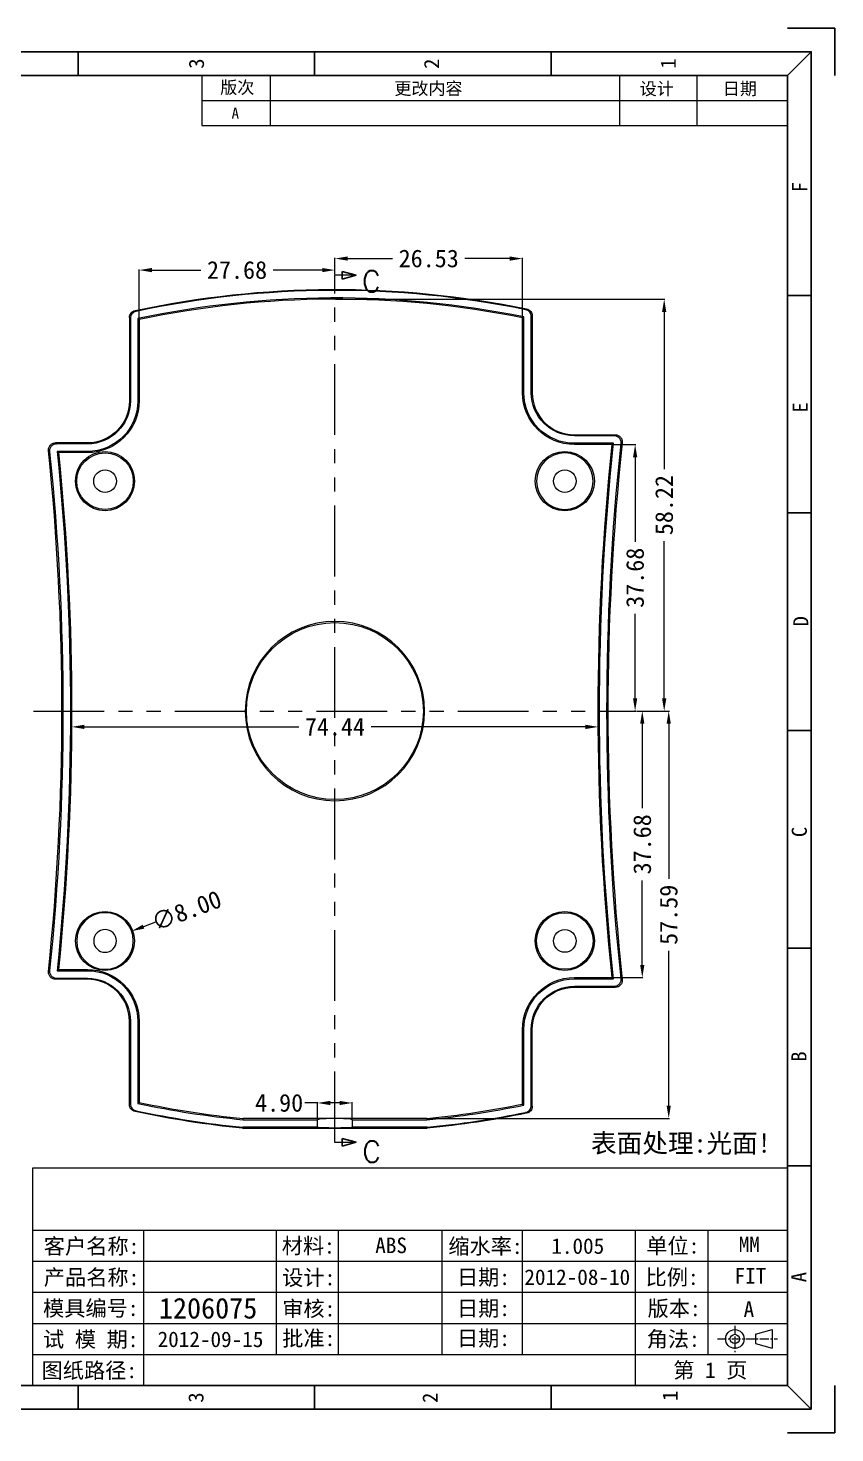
# Model space of a CAD drawing. Extents: x -40 to 272, y -118 to 614.
# Drawn here: x 127 to 241, y -46.5 to 152.1 of the extents above; entities that cross this region are included whole.
import ezdxf
from ezdxf.enums import TextEntityAlignment as Align

# ---------------------------------------------------------------- set-up
doc = ezdxf.new("R2010")
doc.units = 0
doc.header["$MEASUREMENT"] = 0
doc.linetypes.add('CENTER', pattern=[2, 1.25, -0.25, 0.25, -0.25])
doc.linetypes.add('PHANTOM', pattern=[2.5, 1.25, -0.25, 0.25, -0.25, 0.25, -0.25])
for name, color, linetype in [('30', 7, 'Continuous'), ('50', 7, 'Continuous'), ('dtext', 4, 'Continuous'), ('TOP', 7, 'Continuous')]:
    doc.layers.add(name, color=color, linetype=linetype)
doc.layers.add('moldbase', color=7, linetype='Continuous', lineweight=20)
doc.styles.add('blockfont', font='simplex.shx', dxfattribs={"bigfont": 'bigfont'})
doc.styles.add('仿宋', font='SIMFANG.TTF', dxfattribs={"width": 0.7})
doc.styles.add('宋体', font='SimSun.ttf', dxfattribs={"width": 0.7})
doc.dimstyles.new('3', dxfattribs={"dimtxt": 2.5, "dimasz": 1.8, "dimexe": 0.1, "dimexo": 0.1, "dimgap": 0.1, "dimtad": 0, "dimzin": 0, "dimdsep": 46, "dimtxsty": 'Standard', "dimcen": 0, "dimclrd": 4, "dimclre": 4, "dimclrt": 3, "dimadec": 1, "dimazin": 0, "dimtfac": 1, "dimtofl": 0, "dimtmove": 0, "dimatfit": 3, "dimfxl": 0.18, "dimtolj": 1, "dimtzin": 0, "dimlwd": 9, "dimlwe": 9, "dimarcsym": 0})

# ---------------------------------------------------------------- blocks, each defined once
blk = doc.blocks.new('ASSORTED_DRAFT5')
at = {"color": 13}
for p, q in [((272.75, 252.65, 272.75), (270.75, 253.19)), ((270.75, 252.11), (270.75, 253.19)), ((272.75, 252.65, 272.75), (270.75, 252.11))]:
    blk.add_line(p, q, dxfattribs=at)
blk = doc.blocks.new('ASSORTED_DRAFT6')
at = {"color": 13}
for p, q in [((272.75, 130.09, 272.75), (270.75, 130.62)), ((270.75, 129.55), (270.75, 130.62)), ((272.75, 130.09, 272.75), (270.75, 129.55))]:
    blk.add_line(p, q, dxfattribs=at)
blk = doc.blocks.new('7')
at = {"color": 8}
for p, q in [((2005.95, 533.19), (2015.95, 533.19)), ((2005.95, 533.19), (2005.95, 523.19)), ((2425.95, 533.19), (2415.95, 533.19)), ((2425.95, 533.19), (2425.95, 523.19)), ((2005.95, 246.19), (2005.95, 236.19)), ((2425.95, 236.19), (2425.95, 246.19)), ((2005.95, 236.19), (2015.95, 236.19)), ((2415.95, 236.19), (2425.95, 236.19))]:
    blk.add_line(p, q, dxfattribs=at)
for p, q in [((2065.95, 528.19), (2065.95, 523.19)), ((2115.95, 528.19), (2115.95, 523.19)), ((2165.95, 528.19), (2165.95, 523.19)), ((2215.95, 528.19), (2215.95, 523.19)), ((2265.95, 528.19), (2265.95, 523.19)), ((2315.95, 528.19), (2315.95, 523.19)), ((2365.95, 528.19), (2365.95, 523.19)), ((2010.95, 476.69), (2015.95, 476.69)), ((2415.95, 476.69), (2420.95, 476.69)), ((2010.95, 430.69), (2015.95, 430.69)), ((2415.95, 430.69), (2420.95, 430.69)), ((2015.95, 384.69), (2010.95, 384.69)), ((2420.95, 384.69), (2415.95, 384.69)), ((2010.95, 338.69), (2015.95, 338.69)), ((2415.95, 338.69), (2420.95, 338.69)), ((2010.95, 292.69), (2015.95, 292.69)), ((2415.95, 292.69), (2420.95, 292.69)), ((2065.95, 246.19), (2065.95, 241.19)), ((2115.95, 246.19), (2115.95, 241.19)), ((2165.95, 246.19), (2165.95, 241.19)), ((2215.95, 246.19), (2215.95, 241.19)), ((2265.95, 246.19), (2265.95, 241.19)), ((2315.95, 246.19), (2315.95, 241.19)), ((2365.95, 246.19), (2365.95, 241.19))]:
    blk.add_line(p, q)
for points in [[(2420.95, 241.19), (2010.95, 241.19), (2010.95, 528.19), (2420.95, 528.19)], [(2415.95, 246.19), (2015.95, 246.19), (2015.95, 523.19), (2415.95, 523.19)]]:
    blk.add_lwpolyline(points, close=True)
at = {"layer": 'moldbase'}
for p, q in [((2015.95, 523.19), (2010.95, 528.19)), ((2415.95, 523.19), (2420.95, 528.19)), ((2015.95, 246.19), (2010.95, 241.19)), ((2415.95, 246.19), (2420.95, 241.19))]:
    blk.add_line(p, q, dxfattribs=at)
at = {"style": '宋体'}
for s, p in [('8', (2040.68, 525.55)), ('7', (2090.98, 525.61)), ('6', (2141.1, 525.67)), ('5', (2190.78, 525.86)), ('4', (2240.62, 525.31)), ('3', (2290.97, 525.69)), ('2', (2340.66, 525.65)), ('1', (2390.7, 525.72)), ('F', (2013.73, 499.72)), ('F', (2418.51, 499.58)), ('E', (2013.51, 453.59)), ('E', (2418.59, 453)), ('D', (2013.59, 408.03)), ('D', (2418.74, 407.79)), ('C', (2013.7, 361.55)), ('C', (2418.42, 363.23)), ('B', (2013.65, 315.18)), ('B', (2418.34, 315.76)), ('A', (2013.54, 269.78)), ('A', (2418.32, 269.13)), ('8', (2041.05, 243.68)), ('7', (2090.91, 243.53)), ('6', (2140.91, 243.54)), ('5', (2192.02, 243.9)), ('4', (2240.76, 243.63)), ('3', (2290.87, 243.67)), ('2', (2340.34, 243.62)), ('1', (2391.09, 244.05))]:
    blk.add_text(s, height=3.2, rotation=90, dxfattribs=at).set_placement(p, align=Align.MIDDLE)
blk = doc.blocks.new('*D62')
at = {"color": 4, "linetype": 'Continuous', "lineweight": 9}
for p, q in [((142.67, 110.95), (142.67, 117.96)), ((144.47, 117.86), (151.41, 117.86)), ((168.55, 117.86), (161.61, 117.86)), ((170.35, 117.23), (170.35, 117.96))]:
    blk.add_line(p, q, dxfattribs=at)
for points in [[(144.47, 118.16), (144.47, 117.56), (142.67, 117.86)], [(168.55, 118.16), (168.55, 117.56), (170.35, 117.86)]]:
    blk.add_solid(points, dxfattribs=at)
at = {"layer": 'Defpoints', "color": 0, "linetype": 'Continuous', "lineweight": 9}
for p in [(170.35, 117.86), (170.35, 117.13), (142.67, 110.85)]:
    blk.add_point(p, dxfattribs=at)
at = {"color": 3, "linetype": 'Continuous', "lineweight": 9, "insert": (156.51, 117.86), "char_height": 2.5, "attachment_point": 5}
blk.add_mtext('\\A1;27.68', dxfattribs=at)
blk = doc.blocks.new('*D63')
at = {"color": 4, "linetype": 'Continuous', "lineweight": 9}
for p, q in [((170.35, 117.23), (170.35, 119.59)), ((172.15, 119.49), (178.51, 119.49)), ((195.07, 119.49), (188.71, 119.49)), ((196.87, 111.19), (196.87, 119.59))]:
    blk.add_line(p, q, dxfattribs=at)
for points in [[(172.15, 119.79), (172.15, 119.19), (170.35, 119.49)], [(195.07, 119.79), (195.07, 119.19), (196.87, 119.49)]]:
    blk.add_solid(points, dxfattribs=at)
at = {"layer": 'Defpoints', "color": 0, "linetype": 'Continuous', "lineweight": 9}
for p in [(196.87, 119.49), (170.35, 117.13), (196.87, 111.09)]:
    blk.add_point(p, dxfattribs=at)
at = {"color": 3, "linetype": 'Continuous', "lineweight": 9, "insert": (183.61, 119.49), "char_height": 2.5, "attachment_point": 5}
blk.add_mtext('\\A1;26.53', dxfattribs=at)
blk = doc.blocks.new('*D64')
at = {"color": 4, "linetype": 'Continuous', "lineweight": 9}
for p, q in [((209.66, 93.2), (212.89, 93.2)), ((212.79, 91.4), (212.79, 79.47)), ((212.79, 57.33), (212.79, 69.27)), ((212.86, 55.53), (212.69, 55.53))]:
    blk.add_line(p, q, dxfattribs=at)
for points in [[(212.49, 91.4), (213.09, 91.4), (212.79, 93.2)], [(212.49, 57.33), (213.09, 57.33), (212.79, 55.53)]]:
    blk.add_solid(points, dxfattribs=at)
at = {"layer": 'Defpoints', "color": 0, "linetype": 'Continuous', "lineweight": 9}
for p in [(209.56, 93.2), (212.79, 93.2), (212.96, 55.53)]:
    blk.add_point(p, dxfattribs=at)
at = {"color": 3, "linetype": 'Continuous', "lineweight": 9, "insert": (212.79, 74.37), "char_height": 2.5, "attachment_point": 5, "rotation": 90}
blk.add_mtext('\\A1;37.68', dxfattribs=at)
blk = doc.blocks.new('*D65')
at = {"color": 4, "linetype": 'Continuous', "lineweight": 9}
for p, q in [((213.06, 55.53), (213.9, 55.53)), ((213.8, 53.73), (213.8, 41.79)), ((213.8, 19.65), (213.8, 31.59)), ((209.66, 17.85), (213.9, 17.85))]:
    blk.add_line(p, q, dxfattribs=at)
for points in [[(213.5, 53.73), (214.1, 53.73), (213.8, 55.53)], [(213.5, 19.65), (214.1, 19.65), (213.8, 17.85)]]:
    blk.add_solid(points, dxfattribs=at)
at = {"layer": 'Defpoints', "color": 0, "linetype": 'Continuous', "lineweight": 9}
for p in [(212.96, 55.53), (209.56, 17.85), (213.8, 17.85)]:
    blk.add_point(p, dxfattribs=at)
at = {"color": 3, "linetype": 'Continuous', "lineweight": 9, "insert": (213.8, 36.69), "char_height": 2.5, "attachment_point": 5, "rotation": 90}
blk.add_mtext('\\A1;37.68', dxfattribs=at)
blk = doc.blocks.new('*D66')
at = {"color": 4, "linetype": 'Continuous', "lineweight": 9}
for p, q in [((213.06, 55.53), (217.64, 55.53)), ((217.54, 53.73), (217.54, 31.83)), ((217.54, -0.26), (217.54, 21.63)), ((183.43, -2.06), (217.64, -2.06))]:
    blk.add_line(p, q, dxfattribs=at)
for points in [[(217.24, 53.73), (217.84, 53.73), (217.54, 55.53)], [(217.24, -0.26), (217.84, -0.26), (217.54, -2.06)]]:
    blk.add_solid(points, dxfattribs=at)
at = {"layer": 'Defpoints', "color": 0, "linetype": 'Continuous', "lineweight": 9}
for p in [(212.96, 55.53), (183.33, -2.06), (217.54, -2.06)]:
    blk.add_point(p, dxfattribs=at)
at = {"color": 3, "linetype": 'Continuous', "lineweight": 9, "insert": (217.54, 26.73), "char_height": 2.5, "attachment_point": 5, "rotation": 90}
blk.add_mtext('\\A1;57.59', dxfattribs=at)
blk = doc.blocks.new('*D67')
at = {"color": 4, "linetype": 'Continuous', "lineweight": 9}
for p, q in [((170.45, 113.75), (217, 113.75)), ((216.9, 111.95), (216.9, 89.74)), ((216.9, 57.33), (216.9, 79.54)), ((213.06, 55.53), (217, 55.53))]:
    blk.add_line(p, q, dxfattribs=at)
for points in [[(216.6, 111.95), (217.2, 111.95), (216.9, 113.75)], [(216.6, 57.33), (217.2, 57.33), (216.9, 55.53)]]:
    blk.add_solid(points, dxfattribs=at)
at = {"layer": 'Defpoints', "color": 0, "linetype": 'Continuous', "lineweight": 9}
for p in [(170.35, 113.75), (212.96, 55.53), (216.9, 55.53)]:
    blk.add_point(p, dxfattribs=at)
at = {"color": 3, "linetype": 'Continuous', "lineweight": 9, "insert": (216.9, 84.64), "char_height": 2.5, "attachment_point": 5, "rotation": 90}
blk.add_mtext('\\A1;58.22', dxfattribs=at)
blk = doc.blocks.new('*D68')
at = {"color": 4, "linetype": 'Continuous', "lineweight": 9}
for p, q in [((133.13, 55.43), (133.13, 53.19)), ((207.57, 55.43), (207.57, 53.19)), ((134.93, 53.29), (165.25, 53.29)), ((205.77, 53.29), (175.45, 53.29))]:
    blk.add_line(p, q, dxfattribs=at)
for points in [[(134.93, 53.59), (134.93, 52.99), (133.13, 53.29)], [(205.77, 53.59), (205.77, 52.99), (207.57, 53.29)]]:
    blk.add_solid(points, dxfattribs=at)
at = {"layer": 'Defpoints', "color": 0, "linetype": 'Continuous', "lineweight": 9}
for p in [(133.13, 55.53), (207.57, 55.53), (207.57, 53.29)]:
    blk.add_point(p, dxfattribs=at)
at = {"color": 3, "linetype": 'Continuous', "lineweight": 9, "insert": (170.35, 53.29), "char_height": 2.5, "attachment_point": 5}
blk.add_mtext('\\A1;74.44', dxfattribs=at)
blk = doc.blocks.new('*D69')
at = {"color": 4, "linetype": 'Continuous', "lineweight": 9}
for p, q in [((167.9, 0.13), (166.1, 0.13)), ((167.9, -2.14), (167.9, 0.23)), ((171, 0.13), (169.7, 0.13)), ((172.8, -2.14), (172.8, 0.23))]:
    blk.add_line(p, q, dxfattribs=at)
for points in [[(169.7, 0.43), (169.7, -0.17), (167.9, 0.13)], [(171, 0.43), (171, -0.17), (172.8, 0.13)]]:
    blk.add_solid(points, dxfattribs=at)
at = {"layer": 'Defpoints', "color": 0, "linetype": 'Continuous', "lineweight": 9}
for p in [(167.9, 0.13), (167.9, -2.24), (172.8, -2.24)]:
    blk.add_point(p, dxfattribs=at)
at = {"color": 3, "linetype": 'Continuous', "lineweight": 9, "insert": (162.46, 0.13), "char_height": 2.5, "attachment_point": 5}
blk.add_mtext('\\A1;4.90', dxfattribs=at)
blk = doc.blocks.new('*D70')
at = {"color": 4, "linetype": 'Continuous', "lineweight": 9}
blk.add_line((144.97, 25.68), (143.28, 25.05), dxfattribs=at)
blk.add_solid([(143.18, 25.33), (143.39, 24.77), (141.6, 24.42)], dxfattribs=at)
at = {"layer": 'Defpoints', "color": 0, "linetype": 'Continuous', "lineweight": 9}
for p in [(141.6, 24.42), (134.1, 21.63)]:
    blk.add_point(p, dxfattribs=at)
at = {"color": 3, "linetype": 'Continuous', "lineweight": 9, "insert": (149.36, 27.31), "char_height": 2.5, "attachment_point": 5, "rotation": 20.4244}
blk.add_mtext('\\A1;∅8.00', dxfattribs=at)

msp = doc.modelspace()

# ---------------------------------------------------------------- linework, layer by layer
at = {"color": 7, "lineweight": 9}
for p, q in [((127.662, -9.058), (234.347, -9.058)), ((127.662, -39.823), (127.662, -9.058)), ((234.347, -9.058), (234.347, -39.823)), ((127.662, -17.848), (234.347, -17.848)), ((143.316, -39.823), (143.316, -17.848)), ((162.044, -17.848), (162.044, -35.428)), ((170.834, -35.428), (170.834, -17.848)), ((185.49, -35.428), (185.49, -17.848)), ((196.871, -35.428), (196.871, -17.848)), ((212.863, -39.823), (212.863, -17.848)), ((223.118, -35.428), (223.118, -17.848)), ((127.662, -22.243), (234.347, -22.243)), ((127.662, -26.638), (234.347, -26.638)), ((127.662, -31.033), (234.347, -31.033)), ((127.662, -35.428), (234.347, -35.428)), ((131.264, -39.823), (234.347, -39.823))]:
    msp.add_line(p, q, dxfattribs=at)
at = {"layer": '30', "color": 1, "linetype": 'PHANTOM', "lineweight": 9, "ltscale": 8}
for p, q in [((170.349, -5.437), (170.349, 117.125)), ((127.734, 55.528), (212.965, 55.528))]:
    msp.add_line(p, q, dxfattribs=at)
at = {"layer": '30', "color": 1, "linetype": 'Continuous', "lineweight": 9}
for p, q in [((173.349, 117.125), (170.349, 117.125)), ((173.349, -5.437), (170.349, -5.437))]:
    msp.add_line(p, q, dxfattribs=at)
at = {"layer": '30', "color": 7, "linetype": 'Continuous', "lineweight": 9}
for p, q in [((197.049, 100.528), (197.049, 111.234)), ((198.11, 100.528), (198.11, 111.284)), ((198.249, 111.398), (198.249, 100.528)), ((141.299, 111.157), (141.299, 99.378)), ((141.439, 111.044), (141.439, 99.378)), ((142.499, 110.994), (142.499, 99.378)), ((142.674, 110.853), (142.674, 99.378)), ((196.874, 100.528), (196.874, 111.091)), ((141.439, 99.378), (141.299, 99.378)), ((142.674, 99.378), (142.499, 99.378)), ((196.874, 100.528), (197.049, 100.528)), ((198.11, 100.528), (198.249, 100.528)), ((135.349, 93.428), (130.845, 93.428)), ((135.349, 93.288), (135.349, 93.428)), ((204.199, 94.438), (204.199, 94.578)), ((204.199, 94.578), (209.975, 94.578)), ((209.82, 94.438), (204.199, 94.438)), ((204.199, 93.203), (204.199, 93.378)), ((209.752, 93.378), (204.199, 93.378)), ((135.349, 93.288), (131, 93.288)), ((135.349, 92.228), (131.067, 92.228)), ((135.349, 92.053), (131.261, 92.053)), ((135.349, 92.053), (135.349, 92.228)), ((209.557, 93.203), (204.199, 93.203)), ((131.067, 18.828), (135.349, 18.828)), ((131.261, 19.003), (135.349, 19.003)), ((135.349, 19.003), (135.349, 18.828)), ((135.349, 17.628), (130.845, 17.628)), ((131, 17.768), (135.349, 17.768)), ((135.349, 17.768), (135.349, 17.628)), ((204.199, 17.853), (204.199, 17.678)), ((204.199, 17.853), (209.557, 17.853)), ((204.199, 17.678), (209.752, 17.678)), ((204.199, 16.618), (209.82, 16.618)), ((204.199, 16.618), (204.199, 16.478)), ((204.199, 16.478), (209.975, 16.478)), ((141.299, -0.101), (141.299, 11.678)), ((141.439, 11.678), (141.299, 11.678)), ((141.439, 11.678), (141.439, 0.012)), ((142.499, 11.678), (142.499, 0.062)), ((142.674, 11.678), (142.499, 11.678)), ((142.674, 11.678), (142.674, 0.203)), ((196.874, -0.035), (196.874, 10.528)), ((196.874, 10.528), (197.049, 10.528)), ((197.049, -0.178), (197.049, 10.528)), ((198.11, -0.228), (198.11, 10.528)), ((198.11, 10.528), (198.249, 10.528)), ((198.249, -0.342), (198.249, 10.528)), ((157.302, -3.437), (183.397, -3.437)), ((167.9, -3.297), (157.309, -3.297)), ((157.36, -2.237), (167.9, -2.237)), ((170.349, -2.062), (157.369, -2.062)), ((167.9, -3.297), (167.9, -2.237)), ((183.33, -2.062), (170.349, -2.062)), ((172.799, -2.237), (172.799, -3.297)), ((172.799, -2.237), (183.338, -2.237)), ((183.39, -3.297), (172.799, -3.297))]:
    msp.add_line(p, q, dxfattribs=at)
for centre, radius in [((137.849, 88.028), 4.175), ((137.849, 88.028), 4), ((202.849, 88.028), 4.175), ((137.849, 88.028), 1.6), ((202.849, 88.028), 1.6), ((170.349, 55.528), 12.5), ((137.849, 23.028), 4.175), ((202.849, 23.028), 4.175), ((202.849, 23.028), 4), ((202.849, 23.028), 1.6)]:
    msp.add_circle(centre, radius, dxfattribs=at)
at = {"layer": '30', "color": 7, "linetype": 'Continuous', "lineweight": 9, "extrusion": (2.75248e-16, 6.08817e-17, -1)}
for centre, radius in [((-202.849, 88.028), 4), ((-170.349, 55.528), 12.675), ((-137.849, 23.028), 4), ((-137.849, 23.028), 1.6)]:
    msp.add_circle(centre, radius, dxfattribs=at)
for centre, radius, start, end in [((-170.349, -19.872), 134.997, 77.91652, 101.58108), ((-135.349, 99.378), 5.95, 180, 270), ((-135.349, 99.378), 6.09, 180, 270), ((-135.349, 99.378), 7.15, 180, 270), ((-135.349, 99.378), 7.325, 180, 270), ((-204.199, 100.528), 7.325, 270, 0), ((-204.199, 100.528), 7.15, 270, 0), ((-204.199, 100.528), 6.09, 270, 0), ((-565.912, 55.528), 358.166, 353.9338, 6.0662), ((-565.912, 55.528), 357.105, 353.92297, 6.07703), ((225.213, 55.528), 357.105, 174.10797, 185.89203), ((225.213, 55.528), 358.166, 174.11877, 185.88123), ((225.213, 55.528), 358.34, 174.14978, 185.85022), ((-565.912, 55.528), 358.34, 353.96491, 6.03509), ((-135.349, 11.678), 7.325, 90, 180), ((-135.349, 11.678), 7.15, 90, 180), ((-135.349, 11.678), 6.09, 90, 180), ((-204.199, 10.528), 7.325, 0, 90), ((-204.199, 10.528), 7.15, 0, 90), ((-204.199, 10.528), 6.09, 0, 90), ((-204.199, 10.528), 5.95, 0, 90), ((-170.349, 130.928), 134.997, 275.54631, 282.08348), ((-170.349, 130.928), 134.997, 258.41892, 264.45369)]:
    msp.add_arc(centre, radius, start, end, dxfattribs=at)
at = {"layer": '30', "color": 7, "linetype": 'Continuous', "lineweight": 9}
for centre, radius, start, end in [((170.349, -19.872), 134.857, 78.4677, 102.03514), ((170.349, -19.872), 133.797, 78.489, 102.01403), ((170.349, -19.872), 133.622, 78.55028, 101.95329), ((204.199, 100.528), 5.95, 180, 270), ((565.912, 55.528), 356.966, 173.8981, 186.1019), ((-225.213, 55.528), 356.966, 354.08319, 5.91681), ((135.349, 11.678), 5.95, 0, 90), ((170.349, 130.928), 133.797, 257.98597, 264.42894), ((170.349, 130.928), 133.622, 258.04671, 264.42529), ((170.349, 130.928), 134.857, 257.96486, 264.45081), ((170.349, 130.928), 133.622, 275.57471, 281.44972), ((170.349, 130.928), 133.797, 275.57106, 281.511), ((170.349, 130.928), 134.857, 275.54919, 281.5323)]:
    msp.add_arc(centre, radius, start, end, dxfattribs=at)
for centre, ratio, start_param, end_param in [((170.349, -2.281), 0.0874887, 1.5707963, 2.9402347), ((170.349, -3.28), 0.0349208, 3.3429506, 6.0818274), ((170.349, -2.281), 0.0874887, 0.2013579, 1.5707963)]:
    msp.add_ellipse(centre, major_axis=(2.5, 0), ratio=ratio, start_param=start_param, end_param=end_param, dxfattribs=at)
for points, knots in [([(141.299, 111.157), (141.299, 111.271), (141.318, 111.382), (141.395, 111.598), (141.45, 111.696), (141.593, 111.874), (141.678, 111.949), (141.873, 112.068), (141.978, 112.11), (142.089, 112.134)], [0, 0, 0, 0, 0.25, 0.25, 0.5, 0.5, 0.75, 0.75, 1, 1, 1, 1]), ([(142.23, 112.021), (142.118, 111.997), (142.013, 111.955), (141.818, 111.836), (141.733, 111.761), (141.589, 111.583), (141.534, 111.485), (141.458, 111.269), (141.439, 111.158), (141.439, 111.044)], [0, 0, 0, 0, 0.25, 0.25, 0.5, 0.5, 0.75, 0.75, 1, 1, 1, 1]), ([(142.089, 112.134), (142.113, 112.115), (142.136, 112.096), (142.16, 112.078), (142.183, 112.059), (142.207, 112.04), (142.23, 112.021)], [0, 0, 0, 0, 0.4994934, 0.4994934, 0.4994934, 1, 1, 1, 1]), ([(197.31, 112.263), (197.333, 112.282), (197.357, 112.301), (197.375, 112.316), (197.379, 112.319), (197.382, 112.322), (197.386, 112.324), (197.404, 112.339), (197.427, 112.358), (197.451, 112.377)], [0, 0, 0, 0, 0.4994898, 0.4994898, 0.4994898, 0.5057515, 0.5057515, 0.5057515, 1, 1, 1, 1]), ([(198.11, 111.284), (198.11, 111.399), (198.09, 111.511), (198.013, 111.728), (197.957, 111.827), (197.811, 112.005), (197.725, 112.08), (197.528, 112.199), (197.423, 112.24), (197.31, 112.263)], [0, 0, 0, 0, 0.25, 0.25, 0.5, 0.5, 0.75, 0.75, 1, 1, 1, 1]), ([(197.451, 112.377), (197.563, 112.354), (197.669, 112.312), (197.866, 112.193), (197.952, 112.118), (198.097, 111.94), (198.153, 111.841), (198.23, 111.624), (198.249, 111.513), (198.249, 111.398)], [0, 0, 0, 0, 0.25, 0.25, 0.5, 0.5, 0.75, 0.75, 1, 1, 1, 1]), ([(198.249, 111.398), (198.226, 111.379), (198.203, 111.36), (198.18, 111.341), (198.157, 111.322), (198.133, 111.303), (198.11, 111.284)], [0, 0, 0, 0, 0.4942485, 0.4942485, 0.4942485, 1, 1, 1, 1]), ([(141.439, 111.044), (141.415, 111.063), (141.392, 111.082), (141.368, 111.101), (141.345, 111.12), (141.322, 111.138), (141.299, 111.157)], [0, 0, 0, 0, 0.5056499, 0.5056499, 0.5056499, 1, 1, 1, 1]), ([(129.851, 92.326), (129.843, 92.396), (129.844, 92.465), (129.858, 92.603), (129.873, 92.673), (129.916, 92.805), (129.944, 92.868), (130.014, 92.989), (130.056, 93.046), (130.149, 93.149), (130.201, 93.197), (130.314, 93.279), (130.374, 93.313), (130.502, 93.37), (130.569, 93.392), (130.705, 93.421), (130.774, 93.428), (130.845, 93.428)], [0, 0, 0, 0, 0.125, 0.125, 0.25, 0.25, 0.375, 0.375, 0.5, 0.5, 0.625, 0.625, 0.75, 0.75, 0.875, 0.875, 1, 1, 1, 1]), ([(130.845, 93.428), (130.87, 93.405), (130.895, 93.383), (130.92, 93.36), (130.947, 93.336), (130.973, 93.312), (131, 93.288)], [0, 0, 0, 0, 0.4892567, 0.4892567, 0.4892567, 1, 1, 1, 1]), ([(209.82, 94.438), (209.846, 94.462), (209.872, 94.486), (209.899, 94.51), (209.924, 94.533), (209.95, 94.555), (209.975, 94.578)], [0, 0, 0, 0, 0.5108134, 0.5108134, 0.5108134, 1, 1, 1, 1]), ([(210.813, 93.333), (210.821, 93.403), (210.821, 93.473), (210.806, 93.611), (210.792, 93.681), (210.749, 93.814), (210.721, 93.877), (210.651, 93.998), (210.609, 94.056), (210.516, 94.159), (210.464, 94.206), (210.351, 94.289), (210.29, 94.323), (210.163, 94.38), (210.096, 94.402), (209.959, 94.431), (209.89, 94.438), (209.82, 94.438)], [0, 0, 0, 0, 0.125, 0.125, 0.25, 0.25, 0.375, 0.375, 0.5, 0.5, 0.625, 0.625, 0.75, 0.75, 0.875, 0.875, 1, 1, 1, 1]), ([(209.975, 94.578), (210.045, 94.578), (210.115, 94.571), (210.251, 94.542), (210.318, 94.52), (210.446, 94.463), (210.506, 94.428), (210.619, 94.346), (210.672, 94.299), (210.765, 94.195), (210.806, 94.138), (210.876, 94.017), (210.904, 93.953), (210.947, 93.82), (210.962, 93.751), (210.976, 93.612), (210.976, 93.543), (210.969, 93.472)], [0, 0, 0, 0, 0.125, 0.125, 0.25, 0.25, 0.375, 0.375, 0.5, 0.5, 0.625, 0.625, 0.75, 0.75, 0.875, 0.875, 1, 1, 1, 1]), ([(210.969, 93.472), (210.943, 93.449), (210.917, 93.426), (210.891, 93.403), (210.865, 93.38), (210.839, 93.356), (210.813, 93.333)], [0, 0, 0, 0, 0.4993214, 0.4993214, 0.4993214, 1, 1, 1, 1]), ([(130.005, 92.186), (129.98, 92.21), (129.954, 92.233), (129.932, 92.252), (129.929, 92.255), (129.926, 92.258), (129.922, 92.261), (129.901, 92.28), (129.876, 92.303), (129.851, 92.326)], [0, 0, 0, 0, 0.4993238, 0.4993238, 0.4993238, 0.5107433, 0.5107433, 0.5107433, 1, 1, 1, 1]), ([(131, 93.288), (130.929, 93.288), (130.86, 93.281), (130.724, 93.252), (130.657, 93.23), (130.53, 93.174), (130.469, 93.139), (130.356, 93.057), (130.304, 93.01), (130.211, 92.907), (130.17, 92.85), (130.099, 92.729), (130.071, 92.666), (130.028, 92.534), (130.013, 92.464), (129.998, 92.326), (129.998, 92.256), (130.005, 92.186)], [0, 0, 0, 0, 0.125, 0.125, 0.25, 0.25, 0.375, 0.375, 0.5, 0.5, 0.625, 0.625, 0.75, 0.75, 0.875, 0.875, 1, 1, 1, 1]), ([(130.845, 17.628), (130.774, 17.628), (130.705, 17.635), (130.569, 17.664), (130.502, 17.686), (130.375, 17.743), (130.314, 17.777), (130.201, 17.859), (130.149, 17.907), (130.056, 18.01), (130.015, 18.066), (129.944, 18.188), (129.916, 18.251), (129.873, 18.383), (129.858, 18.453), (129.844, 18.591), (129.843, 18.66), (129.851, 18.73)], [0, 0, 0, 0, 0.125, 0.125, 0.25, 0.25, 0.375, 0.375, 0.5, 0.5, 0.625, 0.625, 0.75, 0.75, 0.875, 0.875, 1, 1, 1, 1]), ([(129.851, 18.73), (129.876, 18.754), (129.902, 18.777), (129.928, 18.8), (129.954, 18.823), (129.98, 18.846), (130.005, 18.87)], [0, 0, 0, 0, 0.4993238, 0.4993238, 0.4993238, 1, 1, 1, 1]), ([(130.005, 18.87), (129.998, 18.8), (129.998, 18.73), (130.013, 18.592), (130.028, 18.523), (130.071, 18.391), (130.099, 18.327), (130.169, 18.206), (130.211, 18.149), (130.304, 18.046), (130.356, 17.999), (130.469, 17.917), (130.529, 17.882), (130.657, 17.826), (130.724, 17.804), (130.86, 17.775), (130.929, 17.768), (131, 17.768)], [0, 0, 0, 0, 0.125, 0.125, 0.25, 0.25, 0.375, 0.375, 0.5, 0.5, 0.625, 0.625, 0.75, 0.75, 0.875, 0.875, 1, 1, 1, 1]), ([(131, 17.768), (130.973, 17.744), (130.947, 17.72), (130.92, 17.696), (130.895, 17.674), (130.87, 17.651), (130.845, 17.628)], [0, 0, 0, 0, 0.5107433, 0.5107433, 0.5107433, 1, 1, 1, 1]), ([(209.82, 16.618), (209.89, 16.618), (209.959, 16.625), (210.095, 16.654), (210.163, 16.676), (210.29, 16.733), (210.351, 16.767), (210.464, 16.85), (210.516, 16.897), (210.609, 17), (210.651, 17.057), (210.721, 17.179), (210.749, 17.243), (210.792, 17.375), (210.806, 17.445), (210.821, 17.583), (210.821, 17.653), (210.813, 17.723)], [0, 0, 0, 0, 0.125, 0.125, 0.25, 0.25, 0.375, 0.375, 0.5, 0.5, 0.625, 0.625, 0.75, 0.75, 0.875, 0.875, 1, 1, 1, 1]), ([(209.975, 16.478), (209.95, 16.501), (209.924, 16.524), (209.899, 16.546), (209.872, 16.57), (209.846, 16.594), (209.82, 16.618)], [0, 0, 0, 0, 0.4891866, 0.4891866, 0.4891866, 1, 1, 1, 1]), ([(210.969, 17.584), (210.976, 17.514), (210.976, 17.444), (210.962, 17.306), (210.947, 17.236), (210.904, 17.103), (210.876, 17.04), (210.806, 16.918), (210.765, 16.861), (210.672, 16.758), (210.62, 16.71), (210.506, 16.628), (210.446, 16.593), (210.319, 16.536), (210.251, 16.514), (210.115, 16.485), (210.045, 16.478), (209.975, 16.478)], [0, 0, 0, 0, 0.125, 0.125, 0.25, 0.25, 0.375, 0.375, 0.5, 0.5, 0.625, 0.625, 0.75, 0.75, 0.875, 0.875, 1, 1, 1, 1]), ([(210.813, 17.723), (210.839, 17.7), (210.865, 17.677), (210.887, 17.657), (210.89, 17.654), (210.893, 17.651), (210.897, 17.648), (210.918, 17.629), (210.943, 17.606), (210.969, 17.584)], [0, 0, 0, 0, 0.4993214, 0.4993214, 0.4993214, 0.5108134, 0.5108134, 0.5108134, 1, 1, 1, 1]), ([(141.299, -0.101), (141.322, -0.082), (141.345, -0.063), (141.368, -0.045), (141.392, -0.026), (141.415, -0.007), (141.439, 0.012)], [0, 0, 0, 0, 0.4943501, 0.4943501, 0.4943501, 1, 1, 1, 1]), ([(141.439, 0.012), (141.439, -0.102), (141.458, -0.213), (141.534, -0.429), (141.59, -0.528), (141.733, -0.705), (141.819, -0.78), (142.013, -0.899), (142.118, -0.941), (142.23, -0.965)], [0, 0, 0, 0, 0.25, 0.25, 0.5, 0.5, 0.75, 0.75, 1, 1, 1, 1]), ([(142.089, -1.078), (141.978, -1.054), (141.873, -1.012), (141.678, -0.892), (141.593, -0.818), (141.45, -0.64), (141.394, -0.541), (141.318, -0.326), (141.299, -0.215), (141.299, -0.101)], [0, 0, 0, 0, 0.25, 0.25, 0.5, 0.5, 0.75, 0.75, 1, 1, 1, 1]), ([(142.23, -0.965), (142.207, -0.984), (142.183, -1.003), (142.165, -1.018), (142.161, -1.02), (142.158, -1.023), (142.154, -1.026), (142.136, -1.041), (142.113, -1.059), (142.089, -1.078)], [0, 0, 0, 0, 0.4994934, 0.4994934, 0.4994934, 0.5056499, 0.5056499, 0.5056499, 1, 1, 1, 1]), ([(197.31, -1.207), (197.423, -1.184), (197.529, -1.142), (197.726, -1.023), (197.812, -0.949), (197.957, -0.77), (198.013, -0.671), (198.09, -0.454), (198.11, -0.343), (198.11, -0.228)], [0, 0, 0, 0, 0.25, 0.25, 0.5, 0.5, 0.75, 0.75, 1, 1, 1, 1]), ([(197.451, -1.321), (197.427, -1.302), (197.404, -1.283), (197.38, -1.264), (197.357, -1.245), (197.333, -1.226), (197.31, -1.207)], [0, 0, 0, 0, 0.4994898, 0.4994898, 0.4994898, 1, 1, 1, 1]), ([(198.249, -0.342), (198.249, -0.457), (198.23, -0.569), (198.153, -0.785), (198.097, -0.885), (197.951, -1.063), (197.865, -1.137), (197.669, -1.256), (197.563, -1.297), (197.451, -1.321)], [0, 0, 0, 0, 0.25, 0.25, 0.5, 0.5, 0.75, 0.75, 1, 1, 1, 1]), ([(198.11, -0.228), (198.133, -0.247), (198.157, -0.266), (198.18, -0.285), (198.203, -0.304), (198.226, -0.323), (198.249, -0.342)], [0, 0, 0, 0, 0.5057515, 0.5057515, 0.5057515, 1, 1, 1, 1]), ([(157.302, -3.437), (157.303, -3.414), (157.304, -3.39), (157.305, -3.367), (157.306, -3.344), (157.307, -3.321), (157.309, -3.297)], [0, 0, 0, 0, 0.4998491, 0.4998491, 0.4998491, 1, 1, 1, 1]), ([(183.39, -3.297), (183.391, -3.321), (183.392, -3.344), (183.393, -3.367), (183.395, -3.39), (183.396, -3.414), (183.397, -3.437)], [0, 0, 0, 0, 0.5001509, 0.5001509, 0.5001509, 1, 1, 1, 1])]:
    msp.add_open_spline(points, degree=3, knots=knots, dxfattribs=at)
for points in [[(196.874, 111.091), (196.933, 111.139), (196.991, 111.186), (197.049, 111.234)], [(142.674, 110.853), (142.616, 110.9), (142.558, 110.947), (142.499, 110.994)], [(209.557, 93.203), (209.622, 93.261), (209.687, 93.32), (209.752, 93.378)], [(131.261, 92.053), (131.196, 92.111), (131.132, 92.17), (131.067, 92.228)], [(131.261, 19.003), (131.196, 18.945), (131.132, 18.886), (131.067, 18.828)], [(209.557, 17.853), (209.622, 17.795), (209.687, 17.736), (209.752, 17.678)], [(142.674, 0.203), (142.616, 0.156), (142.558, 0.109), (142.499, 0.062)], [(196.874, -0.035), (196.933, -0.082), (196.991, -0.13), (197.049, -0.178)], [(157.36, -2.237), (157.363, -2.179), (157.366, -2.12), (157.369, -2.062)], [(183.33, -2.062), (183.333, -2.12), (183.335, -2.179), (183.338, -2.237)]]:
    msp.add_open_spline(points, degree=3, dxfattribs=at)
at = {"layer": 'dtext', "color": 7, "lineweight": 9}
for p, q in [((151.546, 145.381), (151.546, 138.321)), ((161.174, 145.381), (161.174, 138.321)), ((210.598, 145.381), (210.598, 138.321)), ((221.51, 145.381), (221.51, 138.321)), ((151.546, 141.851), (234.347, 141.851)), ((151.546, 138.321), (234.347, 138.321))]:
    msp.add_line(p, q, dxfattribs=at)
at = {"layer": 'dtext', "color": 1, "linetype": 'CENTER', "lineweight": 9}
for p, q in [((226.887, -31.385), (226.887, -35.076)), ((224.44, -33.231), (232.928, -33.231))]:
    msp.add_line(p, q, dxfattribs=at)
at = {"layer": 'dtext', "lineweight": 9}
for p, q in [((229.794, -32.571), (232.168, -31.912)), ((229.794, -32.571), (229.794, -33.89)), ((232.168, -31.912), (232.168, -34.549)), ((229.794, -33.89), (232.168, -34.549))]:
    msp.add_line(p, q, dxfattribs=at)
for radius in [1.318, 0.659]:
    msp.add_circle((226.887, -33.231), radius, dxfattribs=at)

# ---------------------------------------------------------------- block references
at = {"layer": '50', "color": 7, "linetype": 'Continuous', "lineweight": 9, "xscale": 0.668608022722708, "yscale": 0.6686080227228217, "zscale": 0.6686080227225696}
msp.add_blockref('7', (-1380.977, -204.429), dxfattribs=at)
at = {"layer": 'TOP', "color": 1, "linetype": 'Continuous', "lineweight": 9}
for name in ['ASSORTED_DRAFT5', 'ASSORTED_DRAFT6']:
    msp.add_blockref(name, (-99.398, -135.525), dxfattribs=at)

# ---------------------------------------------------------------- texts
at = {"layer": 'dtext', "lineweight": 9, "style": '仿宋'}
for s, p in [('版次', (154.138, 142.803)), ('更改内容', (178.756, 142.65)), ('设计', (213.435, 142.621)), ('日期', (225.189, 142.621))]:
    msp.add_text(s, height=1.7658, dxfattribs=at).set_placement(p)
at = {"layer": 'dtext', "color": 3, "lineweight": 9, "style": '宋体'}
msp.add_text('A', height=1.554, dxfattribs=at).set_placement((155.739, 139.26))
at = {"layer": 'dtext', "color": 1, "lineweight": 9, "style": '仿宋'}
msp.add_text('表面处理:光面!', height=2.6598, dxfattribs=at).set_placement((206.553, -6.893))
at = {"layer": 'dtext', "color": 7, "lineweight": 9, "style": '仿宋'}
for s, p in [('客户名称:', (129.188, -21.217)), ('材料:', (162.832, -21.158)), ('缩水率:', (186.378, -21.217)), ('单位:', (214.365, -21.158)), ('产品名称:', (129.188, -25.612)), ('设计:', (162.896, -25.648)), ('日期:', (187.597, -25.6)), ('比例:', (214.268, -25.589)), ('模具编号:', (129.083, -29.984)), ('审核:', (162.896, -30.043)), ('日期:', (187.597, -29.995)), ('版本:', (214.551, -30.007)), ('批准:', (162.896, -34.233)), ('日期:', (187.597, -34.221)), ('试 模 期:', (129.083, -34.379)), ('角法:', (214.428, -34.343)), ('图纸路径:', (128.88, -38.774)), (' 第 1 页', (216.682, -38.738))]:
    msp.add_text(s, height=2.1984, dxfattribs=at).set_placement(p)
at = {"layer": 'dtext', "color": 4, "lineweight": 9, "style": '仿宋'}
for s, height, p in [('ABS', 2.1984, (176.049, -21.096)), ('1.005', 2.1984, (200.943, -21.193)), ('MM', 2.1984, (227.438, -20.946)), ('2012-08-10', 2.1984, (197.133, -25.588)), ('FIT', 2.1984, (226.845, -25.397)), ('1206075', 2.921, (145.466, -30.343)), ('A', 2.198, (228.125, -30.119)), ('2012-09-15', 2.1984, (145.282, -34.378))]:
    msp.add_text(s, height=height, dxfattribs=at).set_placement(p)
at = {"layer": 'TOP', "color": 1, "linetype": 'Continuous', "lineweight": 9, "char_height": 3, "attachment_point": 7, "line_spacing_factor": 0.903614, "style": 'blockfont'}
for insert in [(174.139, 114.774), (174.193, -8.26)]:
    msp.add_mtext('\\W01.000;C', dxfattribs=dict(at, insert=insert))

# ---------------------------------------------------------------- dimensions: what is measured, and where the dimension line sits
at = {"linetype": 'Continuous', "lineweight": 9}
for base, p1, p2, picture, middle in [((170.34928, 117.85992), (142.67426, 110.85271), (170.34928, 117.12505), '*D62', (156.51177, 117.85992)), ((196.87431, 119.48552), (170.34928, 117.12505), (196.87431, 111.0909), '*D63', (183.61179, 119.48552)), ((207.571, 53.295), (133.127, 55.528), (207.571, 55.528), '*D68', (170.349, 53.295)), ((167.9, 0.134), (172.799, -2.237), (167.9, -2.237), '*D69', (162.458, 0.134))]:
    dim = msp.add_linear_dim(base=base, p1=p1, p2=p2, dimstyle='3', dxfattribs=at)
    dim.commit()
    dim.dimension.update_dxf_attribs({"geometry": picture, "text_midpoint": middle})
for base, p1, p2, picture, middle in [((216.903, 55.528), (170.349, 113.75), (212.965, 55.528), '*D67', (216.903, 84.639)), ((212.79418, 93.20309), (212.96474, 55.52807), (209.55732, 93.20309), '*D64', (212.79418, 74.36558)), ((217.54, -2.062), (212.965, 55.528), (183.33, -2.062), '*D66', (217.54, 26.733)), ((213.8045, 17.853), (212.9647, 55.5281), (209.5573, 17.853), '*D65', (213.8045, 36.6906))]:
    dim = msp.add_linear_dim(base=base, p1=p1, p2=p2, angle=90, dimstyle='3', dxfattribs=at)
    dim.commit()
    dim.dimension.update_dxf_attribs({"geometry": picture, "text_midpoint": middle})
dim = msp.add_diameter_dim_2p(p1=(134.101, 21.632), p2=(141.598, 24.424), dimstyle='3', dxfattribs=at)
dim.commit()
dim.dimension.update_dxf_attribs({"geometry": '*D70', "text_midpoint": (149.36, 27.315)})

doc.saveas('drawing.dxf')
